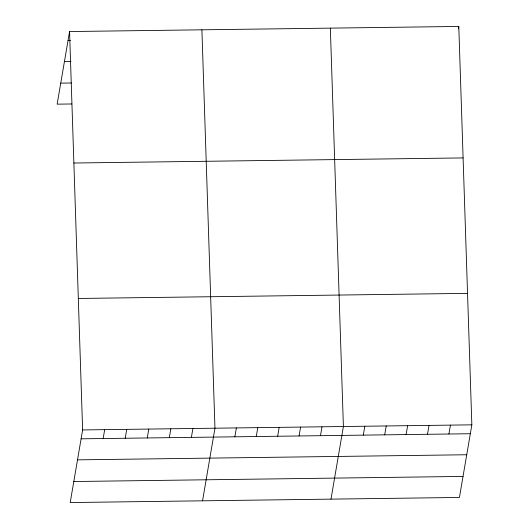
<?xml version="1.0" encoding="UTF-8"?>
<svg xmlns="http://www.w3.org/2000/svg" width="529" height="529" viewBox="0 0 529 529"><rect width="100%" height="100%" fill="white"/><g stroke="black" fill="none" stroke-linecap="round" stroke-linejoin="round"><path stroke-width="0.79" d="M69.564 31.548L82.623 429.938L70.212 502.55L459.436 497.452L471.848 424.84L458.788 26.45L69.564 31.548L57.152 104.16L71.858 103.968M103.162 438.534L104.676 429.647M125.214 438.25L126.735 429.363M147.274 437.959L148.788 429.072M169.326 437.668L170.847 428.781M191.386 437.384L192.9 428.497M202.547 500.818L214.959 428.206L201.899 29.816M234.85 436.809L236.364 427.921M256.254 436.531L257.775 427.644M277.659 436.253L279.18 427.366M299.07 435.969L300.584 427.082M320.475 435.691L321.996 426.804M330.989 499.131L343.4 426.519L330.347 28.13M363.291 435.129L364.812 426.242M384.695 434.851L386.216 425.964M458.379 28.877L458.788 26.45M406.107 434.567L407.628 425.68M427.511 434.289L429.032 425.402M448.923 434.005L450.437 425.118M68.049 40.435L70.496 40.402M64.452 61.463L70.985 61.377M60.749 83.132L71.369 82.993M73.875 163.018L463.1 157.92M78.312 298.468L467.537 293.37M82.623 429.938L471.848 424.84M81.102 438.825L470.327 433.727M77.505 459.853L466.73 454.755M73.802 481.522L463.027 476.424"/></g></svg>
